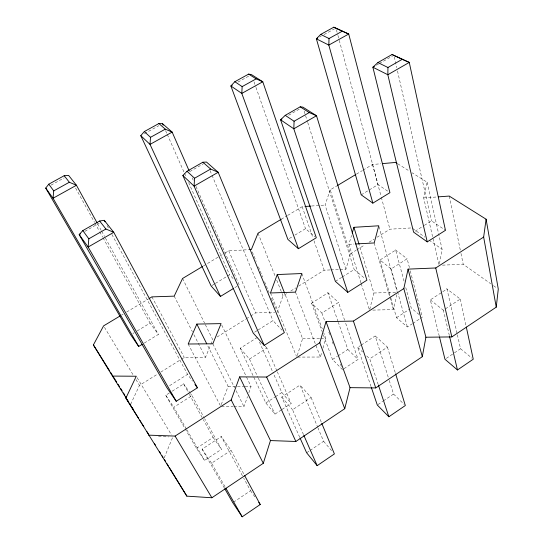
<?xml version="1.0" encoding="UTF-8"?>
<svg xmlns="http://www.w3.org/2000/svg" width="544" height="544" viewBox="0 0 544 544"><rect width="100%" height="100%" fill="white"/><g stroke="black" fill="none" stroke-linecap="round" stroke-linejoin="round"><path stroke-width="0.41" stroke-dasharray="2.72 2.04" d="M439.443 263.697L442.088 249.322L438.763 234.41M438.96 264.472L423.688 197.921L427.128 182.213L412.087 172.774M372.83 310.1L393.394 309.611L396.746 294.753M369.743 309.366L373.857 293.012L359.339 245.154M297.622 357.095L320.396 357.02L321.81 352.158M322.986 348.106L325.815 338.375L323.762 332.84M340.054 269.518L345.902 269.266L350.384 253.858L330.228 189.863L336.79 185.926M360.978 282.873L348.894 244.317L351.526 235.409M297.289 355.49L302.6 338.64L284.981 294.093M345.902 269.266L325.074 205.04L330.228 189.863M233.981 406.45L243.977 406.654L247.513 396.624M248.866 392.761L251.042 386.587L246.35 376.727M277.188 312.385L283.002 295.875L286.552 293.658M221.258 404.593L228.113 386.342L207.142 344.583M164.213 457.892L172.768 437.063M181.431 359.217L184.28 357.442L205.489 357.374L210.548 345.066M210.861 344.298L212.758 339.68L204.932 323.816M130.621 404.355L139.461 385.39L157.957 373.857M233.471 502.241L250.526 490.708L243.712 478.108M306.632 452.785L309.346 450.949M310.026 450.493L323.605 441.313L318.036 428.04M377.971 404.559L382.711 401.356M383.391 400.901L393.543 394.033L389.212 380.317M446.332 358.353L453.784 353.321M454.458 352.859L460.55 348.745L457.395 334.825M225.005 486.69L211.582 463.196L231.071 450.337L220.925 436.138M303.498 434.602L292.55 409.754L311.114 397.501L299.642 384.676M378.23 384.574L369.73 358.822L387.437 347.133L374.768 335.56M449.358 335.594L443.374 310.216L460.278 299.057L446.536 288.64M169.313 392.999L165.736 395.257L196.452 448.283L204.558 460.421L221.456 449.303L204.68 418.758M257.373 337.402L240.244 348.214L265.866 402.975L274.972 414.1L281.316 409.931M282.023 409.469L291.183 403.437L277.338 371.885M343.937 368.737L358.074 359.434L345.399 322.504M390.912 298.214L396.515 317.71L407.368 327.012L412.121 323.884M412.801 323.442L419.594 318.974M420.274 318.526L422.307 317.186L410.122 270.293M196.452 448.283L213.105 437.41L203.286 419.594M265.866 402.975L274.904 397.079M275.597 396.624L281.853 392.544L273.578 373.905M342.523 369.668L332.5 359.489L337.389 356.3M338.082 355.844L347.854 349.466L338.341 322.34M396.515 317.71L409.863 308.999M224.38 488.029L202.103 449.14L221.258 436.614L243.311 477.367M299.724 437.301L281.751 397.052L300.023 385.098L317.71 427.258M371.049 386.6L357.741 347.351L360.536 345.528M361.23 345.073L375.19 335.947L388.192 377.094M439.28 336.178L430.318 299.887L442.129 292.169M442.823 291.713L446.991 288.986L457.212 334.009M186.449 429.094L173.815 407.232L191.998 395.665L190.522 393.598M240.244 348.214L249.485 359.081L266.873 348.024L276.998 371.11M338.062 321.545L327.991 292.822L311.583 303.185L321.871 313.024L338.511 302.437L345.127 321.701M404.022 281.132L395.678 250.097L379.943 260.025L391.184 268.92L407.13 258.774L409.911 269.47M172.176 391.19L183.634 383.955L188.952 393.604M169.633 385.648L187.578 374.354L192.501 381.086M254.612 332.18L257.434 330.405M258.142 329.956L272.979 320.62L282.071 330.222M335.369 281.364L341.646 277.42M342.346 276.978L354.198 269.525L365.004 278.589M415.031 231.248L423.633 225.828M424.354 225.379L431.528 220.864L445.461 230.316M160.806 372.082L180.724 359.659M217.056 337.001L245.677 319.151M246.398 318.702L249.975 316.472M250.689 316.023L255.7 312.902L274.706 312.446M290.816 291.006L295.786 287.905M298.622 286.13L324.183 270.191L330.031 269.94M350.384 253.858L356.13 250.267M356.85 249.818L364.759 244.888M369.07 242.202L374.102 239.061M376.978 237.272L389.912 229.201L410.985 227.95M144.323 343.04L158.372 334.438L104.972 237.211M234.879 287.606L237.041 286.28M132.886 333.533L134.314 332.663M137.183 330.922L150.069 323.095L158.372 334.438M211.847 285.573L214.683 283.846M215.39 283.417L229.582 274.795L234.11 279.575M289.286 238.53L292.108 236.817M294.93 235.103L305.504 228.684L315.037 236.681M361.209 194.84L378.06 184.606L388.552 191.719M121.618 315.051L123.06 314.187M126.664 312.025L148.301 299.044M203.483 265.928L224.4 253.375M225.121 252.94L228.725 250.777L248.826 249.696M281.194 219.293L286.987 215.818M287.708 215.383L302.185 206.693L304.728 206.509M356.47 174.121L362.297 170.619M363.025 170.184L372.497 164.499L380.759 163.764M84.823 231.384L99.212 223.19M189.734 171.598L203.565 163.717M288.612 115.246L300.016 108.746M376.4 65.212L378.59 63.961M379.324 63.546L392.469 56.059M51.027 185.144L64.24 177.861M144.425 133.647L158.882 125.678M237.905 82.103L249.336 75.8M319.661 37.026L321.144 36.21M324.102 34.571L334.465 28.859M311.508 206.02L325.074 205.04M423.688 197.921L436.866 196.969M348.894 244.317L353.954 244.045M330.868 269.906L339.218 269.552M442.462 265.152L463.209 264.268L490.715 283.737M373.857 293.012L395.631 292.325M302.6 338.64L320.008 338.443M320.838 338.429L325.815 338.375M228.113 386.342L236.606 386.43M237.456 386.444L244.249 386.512M245.099 386.526L251.042 386.587M221.49 406.198L233.152 406.436M158.535 436.553L168.579 436.914M397.766 163.792L409.224 170.979M412.515 228.385L424.891 237.15M429.019 240.067L442.088 249.322M493.469 285.688L496.903 288.123M395.284 249.798L407.13 258.774M430.318 299.887L443.374 310.216M419.064 314.507L411.271 308.081L405.341 286.028M460.55 348.745L471.974 358.17M327.631 292.495L338.511 302.437M357.741 347.351L362.535 351.941M366.731 355.953L369.73 358.822M347.854 349.466L358.074 359.434M393.543 394.033L404.158 404.382M265.193 346.147L266.873 348.024M281.853 392.544L291.183 403.437M323.605 441.313L332.778 452.03M281.751 397.052L292.55 409.754M183.348 383.554L190.026 392.911M213.105 437.41L221.456 449.303M250.526 490.708L255.857 498.297M165.736 395.257L173.815 407.232M202.103 449.14L211.582 463.196M104.468 327.325L133.341 375.224M135.966 379.583L139.461 385.39M137.129 377.679L171.462 434.894M186.871 429.821L204.558 460.421M75.602 188.047L94.425 222.176M94.833 222.924L99.334 231.084M99.742 231.826L102.605 237.021M103.02 237.762L150.069 323.095M189.366 394.352L202.871 418.853M97.634 223.856L101.306 230.534M101.714 231.275L104.564 236.47M191.998 395.665L204.272 418.01M107.059 225.529L109.072 229.248M111.894 234.457L187.578 374.354M231.071 450.337L244.242 474.824M151.905 296.881L184.28 357.442M188.183 344.019L220.266 405.436M174.196 296.14L192.358 331.677M193.902 334.696L205.489 357.374M212.82 343.788L234.593 387.716M236.096 390.748L243.977 406.654M182.566 278.48L204.558 323.054M221.789 325.135L245.99 375.965M249.485 359.081L257.978 377.42M258.332 378.189L274.972 414.1M165.594 130.655L166.974 133.756M167.314 134.531L184.171 172.502M184.518 173.278L186.238 177.154M188.646 182.58L229.582 274.795M259.447 342.06L273.238 373.13M192.229 177.881L193.249 180.207M195.976 186.415L239.204 284.954M228.725 250.777L255.7 312.902M210.079 170.653L211.711 174.556M212.044 175.338L272.979 320.62M252.307 251.92L256.19 261.344M258.448 266.839L262.65 277.046M264.588 281.758L269.11 292.754M271.368 298.255L275.57 308.462M311.114 397.501L321.463 422.579M270.484 292.964L296.46 356.313M258.033 233.192L275.516 277.066M276.76 280.201L283.002 295.875M295.48 292.135L320.396 357.02M311.583 303.185L322.191 331.731M323.367 334.9L332.5 359.489M301.804 273.53L322.3 328.882M321.871 313.024L325.067 321.803M328.848 332.173L329.725 334.567M332.343 341.748L333.214 344.141M340.483 364.086L341.36 366.479M253.994 81.804L255.673 86.591M255.959 87.394L305.504 228.684M302.185 206.693L312.909 237.646M314.01 240.822L324.183 270.191M304.15 111.16L307.469 121.659M307.72 122.468L354.198 269.525M361.23 283.676L369.288 309.38M387.437 347.133L395.386 373.089M374.19 242.957L389.647 296.602M389.885 297.418L393.394 309.611M379.943 260.025L390.68 297.398M378.984 226.603L397.079 291.462M391.184 268.92L407.368 327.012M336.389 29.682L337.715 34.598M337.933 35.421L339.034 39.515M339.252 40.338L378.06 184.606M372.497 164.499L381.099 196.438M381.317 197.261L389.912 229.201M394.305 56.882L396.746 67.646M397.501 70.958L431.528 220.864M427.128 182.213L438.58 233.58M460.278 299.057L465.963 325.428M449.222 196.071L460.306 250.131M460.992 253.456L463.209 264.268"/><path stroke-width="0.82" d="M374.286 66.416L372.878 67.218L387.831 74.739L409.265 62.417L402.254 59.31L387.954 67.497L387.831 74.739L427.251 241.876L445.461 230.316L409.265 62.417L392.047 54.522L377.924 62.56L372.878 67.218L413.596 232.145L427.251 241.876M317.696 38.107L316.384 38.828L328.821 45.084L348.718 34.027L342.298 31.185L329.025 38.529L328.821 45.084L372.851 203.136L389.946 192.671L348.718 34.027L333.805 27.2L320.688 34.428L316.384 38.828L361.209 194.84L372.851 203.136M281.846 119.102L280.602 119.809L293.801 128.799L316.513 115.743L309.237 112.574L294.093 121.251L293.801 128.799L347.786 292.339L366.914 280.187L316.513 115.743L302.872 107.12L300.186 106.828L285.233 115.342L280.602 119.809L335.369 281.364L347.786 292.339M232.261 85.218L230.88 85.979L241.801 93.412L262.779 81.763L256.136 78.866L242.148 86.605L241.801 93.412L298.418 248.703L316.309 237.748L262.779 81.763L251.478 74.616L248.642 74.106L234.818 81.722L230.88 85.979L287.878 239.387L298.418 248.703M187.027 171.251L194.562 178.248L194.086 186.13L264.214 345.399L284.342 332.622L218.178 172.278L206.475 162.058L202.878 162.228L187.027 171.251L182.866 175.508L253.198 333.071L264.214 345.399M220.456 296.432L211.133 286.001L140.787 135.653L144.323 131.566L150.518 137.319L150.015 144.398L220.456 296.432L233.437 288.49M82.804 230.595L88.822 238.809L88.135 247.044L176.222 401.275L197.424 387.811L113.757 232.315L104.244 220.32L99.64 221.007L82.804 230.595L79.186 234.6L166.763 387.457L176.222 401.275M97.226 223.108L76.439 185.259L68.646 175.433L64.192 175.698L48.797 184.178L53.72 190.89L53.04 198.254L138.706 346.48L142.215 344.332M486.098 219.212L483.65 237.068L435.737 267.974L408.082 269.124L425.898 337.219L451.833 336.92L496.244 307.149L498.277 289.095L486.098 219.212L449.222 196.071L438.512 196.846M408.082 269.124L403.825 288.558L353.396 321.082L326.04 321.606L350.044 387.654L375.734 387.926L422.307 356.708L425.898 337.219M326.04 321.606L319.784 342.761L266.635 377.04L239.646 376.876L270.456 440.565L295.848 441.476L344.746 408.7L350.044 387.654M352.247 232.982L353.926 227.31L378.76 225.787L374.19 242.957L355.64 243.957M120.176 315.921L103.591 325.87L93.398 344.93L112.445 376.081L136.258 376.23L125.902 398.092L186.864 496.148L211.881 497.76L263.289 463.298L270.456 440.565M148.56 435.146L175.086 436.084L231.186 399.908L239.646 376.876M277.25 274.55L270.484 292.964L295.48 292.135L301.804 273.53L277.25 274.55L284.668 293.311M196.846 324.081L188.183 344.019L212.82 343.788L221.068 323.619L196.846 324.081L206.761 343.822M138.706 346.48L130.737 334.839L45.723 188.074L48.797 184.178M224.801 488.757L232.784 502.697L242.202 516.8L260.222 504.512L244.644 475.565M300.064 438.076L306.632 452.785L317.172 465.664L334.397 453.92L321.783 423.361M371.321 387.396L377.298 405.022L388.858 416.772L405.334 405.532L395.638 373.898M439.484 337.001L444.978 359.271L457.463 369.974L473.246 359.217L466.317 327.073M149.022 298.608L151.905 296.881L174.196 296.14L182.566 278.48L202.756 266.363M281.194 219.293L258.033 233.192L251.342 249.56L249.669 249.655M337.518 185.49L355.735 174.556M88.822 238.809L105.91 229.024L113.757 232.315L88.135 247.044L79.186 234.6L80.587 233.804M194.562 178.248L210.63 169.048L218.178 172.278L194.086 186.13L182.866 175.508M53.72 190.89L69.326 182.254L76.439 185.259L53.04 198.254L45.723 188.074M150.518 137.319L165.281 129.152L172.149 132.104L189.169 170.898M144.323 131.566L158.896 123.536L162.5 123.678L172.149 132.104L150.015 144.398L140.787 135.653M382.405 163.615L395.617 162.445L397.052 163.343M305.578 206.448L310.665 206.081M333.805 27.2L342.298 31.185M392.047 54.522L402.254 59.31M320.688 34.428L329.025 38.529M377.924 62.56L387.954 67.497M248.642 74.106L256.136 78.866M300.186 106.828L309.237 112.574M234.818 81.722L242.148 86.605M285.233 115.342L294.093 121.251M158.896 123.536L165.281 129.152M202.878 162.228L210.63 169.048M64.192 175.698L69.326 182.254M99.64 221.007L105.91 229.024M194.963 384.452L197.424 387.811M258.767 502.438L260.222 504.512M125.902 398.092L138.421 418.05M139.76 420.186L141.1 422.321M141.998 423.749L143.786 426.598M146.914 431.589L148.254 433.724M154.51 443.7L155.407 445.128M159.426 451.54L160.324 452.962M162.112 455.811L163.003 457.239M93.398 344.93L109.548 370.702M110.446 372.137L112.234 375M113.132 376.434L116.722 382.16M118.068 384.309L119.415 386.458M120.754 388.606L122.101 390.755M123.447 392.904L124.794 395.046M125.691 396.481L126.589 397.916M112.445 376.081L126.364 398.29M127.269 399.724L128.615 401.873M129.513 403.301L130.859 405.45M132.206 407.599L133.552 409.748M164.336 459.388L165.662 461.55M166.988 463.712L168.314 465.875M169.198 467.316L186.864 496.148M175.086 436.084L211.881 497.76M225.842 488.158L242.202 516.8M104.244 220.32L105.046 221.809M231.186 399.908L263.289 463.298M266.635 377.04L295.848 441.476M162.5 123.678L163.186 125.229M303.838 435.384L317.172 465.664M319.784 342.761L344.746 408.7M353.396 321.082L375.734 387.926M378.495 385.383L388.858 416.772M353.926 227.31L359.094 244.344M403.825 288.558L422.307 356.708M449.548 336.41L457.463 369.974M435.737 267.974L451.833 336.92M483.65 237.068L496.244 307.149"/></g></svg>
